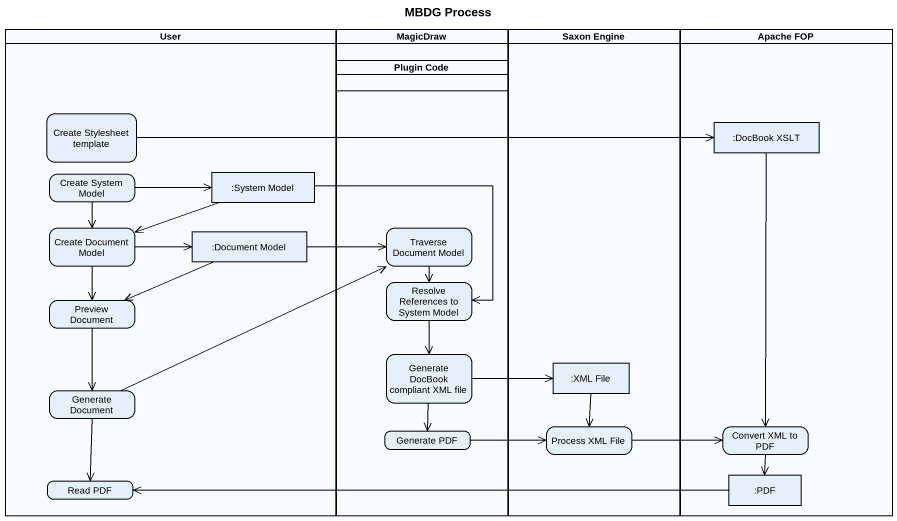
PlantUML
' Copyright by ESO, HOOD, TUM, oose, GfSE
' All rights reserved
@startuml
title MBDG Process
hide empty description
state User <<partition>> {
  state "Create Stylesheet template" as Create_Stylesheet_template
  state "Create System Model" as Create_System_Model
  state ":System Model" as System_Model <<object>>
  state "Create Document Model" as Create_Document_Model
  state ":Document Model" as Document_Model <<object>>
  state "Preview Document" as Preview_Document
  state "Generate Document" as Generate_Document
  state "Read PDF" as Read_PDF
}
state MagicDraw <<partition>> {
  state "Plugin Code" as Plugin_Code <<partition>>
  state "Traverse Document Model" as Traverse_Document_Model
  state "Resolve References to System Model" as Resolve_References_to
  state "Generate DocBook compliant XML file" as Generate_DocBook_compliant
  state "Generate PDF" as Generate_PDF
}
state "Saxon Engine" as Saxon_Engine <<partition>> {
  state ":XML File" as XML_File <<object>>
  state "Process XML File" as Process_XML_File
}
state "Apache FOP" as Apache_FOP <<partition>> {
  state ":DocBook XSLT" as DocBook_XSLT <<object>>
  state "Convert XML to PDF" as Convert_XML_to_PDF
  state ":PDF" as PDF <<object>>
}
Create_Stylesheet_template -right-> DocBook_XSLT
DocBook_XSLT --> Convert_XML_to_PDF
Create_System_Model -right-> System_Model
Create_System_Model --> Create_Document_Model
System_Model -left-> Create_Document_Model
System_Model --> Resolve_References_to
Create_Document_Model -right-> Document_Model
Create_Document_Model --> Preview_Document
Document_Model -right-> Traverse_Document_Model
Document_Model -left-> Preview_Document
Traverse_Document_Model --> Resolve_References_to
Preview_Document --> Generate_Document
Resolve_References_to --> Generate_DocBook_compliant
Generate_DocBook_compliant -right-> XML_File
Generate_DocBook_compliant --> Generate_PDF
Generate_Document -right-> Traverse_Document_Model
Generate_Document --> Read_PDF
XML_File --> Process_XML_File
Generate_PDF -right-> Process_XML_File
Process_XML_File -right-> Convert_XML_to_PDF
Convert_XML_to_PDF --> PDF
PDF -left-> Read_PDF
@enduml
